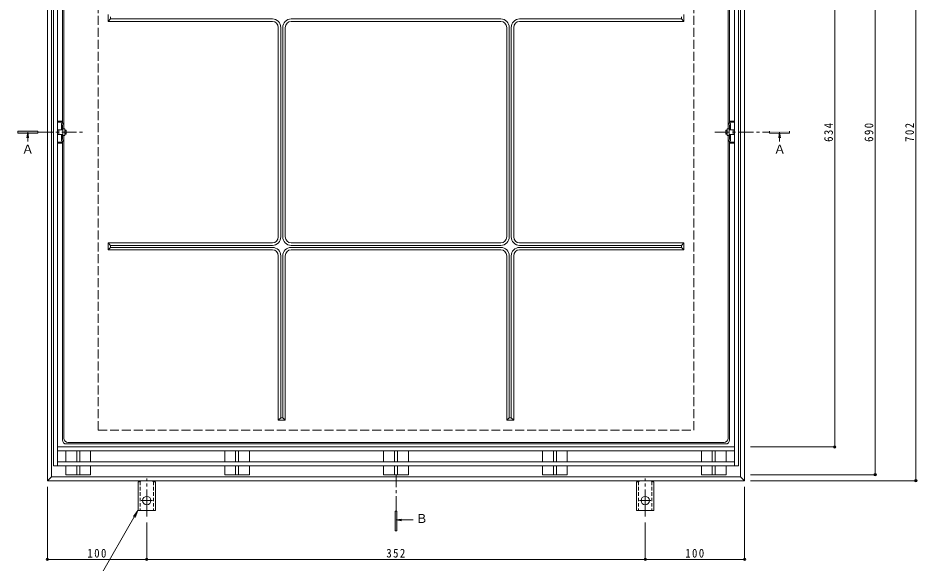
# Model space of a CAD drawing. Units: millimetres at full size, sheet at 1:3. Extents: x -1053 to 1153, y -824 to 816.
# Drawn here: x -933 to -28, y -226 to 323 of the extents above; entities that cross this region are included whole.
import ezdxf
from ezdxf.enums import TextEntityAlignment as Align

# ---------------------------------------------------------------- set-up
doc = ezdxf.new("R2010")
doc.units = ezdxf.units.MM
doc.header["$LTSCALE"] = 3
doc.header["$PDMODE"] = 32
doc.header["$PDSIZE"] = 2.4
for name, pattern in [('CHAIN1', [8, 5, -1, 1, -1]), ('CHAIN2', [12, 9, -1, 1, -1]), ('DASHED1', [1.8, 1.2, -0.6]), ('DASHED3', [4, 3, -1])]:
    doc.linetypes.add(name, pattern=pattern)
for name, color, linetype, lineweight in [('0-0_通り芯', 3, 'Continuous', 9), ('0-1_躯体', 2, 'Continuous', 9), ('0-2_仕上', 3, 'Continuous', 9), ('0-4_その他', 2, 'Continuous', 9), ('0-5_寸法', 7, 'Continuous', 9)]:
    doc.layers.add(name, color=color, linetype=linetype, lineweight=lineweight)
doc.styles.add('ＭＳ ゴシック', font='')
doc.styles.get('ＭＳ ゴシック').set_extended_font_data('MS Gothic')

msp = doc.modelspace()

# ---------------------------------------------------------------- linework, layer by layer
at = {"layer": '0-0_通り芯'}
for p, q in [((-888.437, 518.225), (-888.437, 219.24)), ((-886.794, 516.582), (-886.794, 211.74)), ((-218.111, 516.582), (-218.111, 211.74)), ((-216.468, 518.225), (-216.468, 219.241)), ((-842.453, 319.74), (-842.453, 326.74)), ((-262.453, 319.74), (-262.453, 326.74)), ((-842.453, 319.74), (-839.953, 322.24)), ((-676.953, 319.74), (-842.453, 319.74)), ((-839.953, 322.24), (-839.953, 324.24)), ((-676.953, 322.24), (-839.953, 322.24)), ((-657.953, 322.24), (-446.953, 322.24)), ((-446.953, 319.74), (-657.953, 319.74)), ((-427.953, 322.24), (-264.953, 322.24)), ((-427.953, 319.74), (-262.453, 319.74)), ((-264.953, 322.24), (-264.953, 324.24)), ((-262.453, 319.74), (-264.953, 322.24)), ((-670.953, 313.74), (-670.953, 102.741)), ((-668.453, 102.741), (-668.453, 313.74)), ((-666.453, 102.741), (-666.453, 313.74)), ((-663.953, 313.74), (-663.953, 102.741)), ((-440.953, 313.74), (-440.953, 102.741)), ((-438.453, 102.741), (-438.453, 313.74)), ((-436.453, 102.741), (-436.453, 313.74)), ((-433.953, 313.74), (-433.953, 102.741)), ((-888.437, 219.24), (-893.452, 219.24)), ((-893.452, 218.24), (-888.301, 218.24)), ((-888.312, 218.344), (-888.437, 219.24)), ((-888.297, 218.136), (-888.297, 217.74)), ((-216.608, 218.136), (-216.608, 217.74)), ((-211.453, 218.24), (-216.604, 218.24)), ((-216.593, 218.344), (-216.468, 219.24)), ((-216.468, 219.24), (-211.453, 219.24)), ((-889.44, 216.448), (-889.44, 210.741)), ((-888.22, 215.24), (-888.22, 210.741)), ((-887.22, 216.24), (-887.17, 216.24)), ((-887.081, 215.733), (-887.081, 211.74)), ((-217.824, 215.733), (-217.824, 211.74)), ((-217.685, 216.24), (-217.736, 216.24)), ((-216.685, 215.24), (-216.685, 210.741)), ((-215.465, 216.448), (-215.465, 210.741)), ((-889.44, 200.033), (-889.44, 205.74)), ((-888.22, 201.241), (-888.22, 205.74)), ((-887.22, 200.241), (-887.17, 200.241)), ((-887.081, 200.748), (-887.081, 204.741)), ((-886.794, -100.101), (-886.794, 204.741)), ((-218.111, -100.101), (-218.111, 204.741)), ((-217.824, 200.748), (-217.824, 204.741)), ((-217.685, 200.241), (-217.736, 200.241)), ((-216.685, 201.241), (-216.685, 205.74)), ((-215.465, 200.033), (-215.465, 205.74)), ((-893.452, 198.241), (-888.301, 198.241)), ((-888.437, 197.241), (-893.452, 197.241)), ((-888.312, 198.137), (-888.437, 197.241)), ((-888.437, -101.744), (-888.437, 197.241)), ((-888.297, 198.345), (-888.297, 198.74)), ((-216.608, 198.345), (-216.608, 198.74)), ((-211.453, 198.241), (-216.604, 198.241)), ((-216.593, 198.137), (-216.468, 197.241)), ((-216.468, 197.241), (-211.453, 197.241)), ((-216.468, -101.744), (-216.468, 197.24)), ((-842.453, 96.74), (-842.453, 89.741)), ((-842.453, 96.74), (-839.953, 94.241)), ((-676.953, 96.74), (-842.453, 96.74)), ((-839.953, 92.241), (-842.453, 89.741)), ((-839.953, 94.241), (-839.953, 92.241)), ((-676.953, 94.241), (-839.953, 94.241)), ((-676.953, 92.241), (-839.953, 92.241)), ((-446.953, 96.74), (-657.953, 96.74)), ((-657.953, 94.241), (-446.953, 94.241)), ((-657.953, 92.241), (-446.953, 92.241)), ((-427.953, 96.74), (-262.453, 96.74)), ((-427.953, 94.241), (-264.953, 94.241)), ((-427.953, 92.241), (-264.953, 92.241)), ((-262.453, 96.74), (-264.953, 94.241)), ((-264.953, 94.241), (-264.953, 92.241)), ((-264.953, 92.241), (-262.453, 89.741)), ((-262.453, 96.74), (-262.453, 89.741)), ((-676.953, 89.741), (-842.453, 89.741)), ((-670.953, 83.741), (-670.953, -81.759)), ((-668.453, 83.741), (-668.453, -79.26)), ((-666.453, 83.741), (-666.453, -79.26)), ((-663.953, 83.741), (-663.953, -81.759)), ((-446.953, 89.741), (-657.953, 89.741)), ((-440.953, 83.741), (-440.953, -81.759)), ((-438.453, 83.741), (-438.453, -79.26)), ((-436.453, 83.741), (-436.453, -79.26)), ((-433.953, 83.741), (-433.953, -81.759)), ((-427.953, 89.741), (-262.453, 89.741)), ((-668.453, -79.26), (-670.953, -81.759)), ((-666.453, -79.26), (-668.453, -79.26)), ((-663.953, -81.759), (-666.453, -79.26)), ((-440.953, -81.759), (-438.453, -79.26)), ((-438.453, -79.26), (-436.453, -79.26)), ((-436.453, -79.26), (-433.953, -81.759)), ((-663.953, -81.759), (-670.953, -81.759)), ((-440.953, -81.759), (-433.953, -81.759)), ((-220.468, -105.744), (-884.437, -105.744)), ((-222.111, -104.101), (-882.794, -104.101))]:
    msp.add_line(p, q, dxfattribs=at)
for points in [[(-888.668, 217.421), (-888.297, 217.74), (-887.389, 216.644)], [(-216.237, 217.421), (-216.608, 217.74), (-217.516, 216.644)], [(-888.668, 199.06), (-888.297, 198.74), (-887.389, 199.837)], [(-216.237, 199.06), (-216.608, 198.74), (-217.516, 199.837)]]:
    msp.add_lwpolyline(points, dxfattribs=at)
for centre, radius, start, end in [((-676.953, 313.74), 8.5, 0, 90), ((-676.953, 313.74), 6, 0, 90), ((-657.953, 313.74), 8.5, 90, 180), ((-657.953, 313.74), 6, 90, 180), ((-446.953, 313.74), 8.5, 0, 90), ((-446.953, 313.74), 6, 0, 90), ((-427.953, 313.74), 8.5, 90, 180), ((-427.953, 313.74), 6, 90, 180), ((-888.44, 216.448), 1, 103.18176, 180), ((-889.797, 218.136), 1.5, 0, 7.96295), ((-215.108, 218.136), 1.5, 172.03705, 180), ((-216.465, 216.448), 1, 0, 76.81824), ((-887.22, 215.24), 1, 90, 180), ((-888.581, 215.733), 1.5, 0, 37.37219), ((-216.324, 215.733), 1.5, 142.62781, 180), ((-217.685, 215.24), 1, 0, 90), ((-888.44, 200.033), 1, 180, 256.81824), ((-887.22, 201.241), 1, 180, 270), ((-888.581, 200.748), 1.5, 322.62781, 0), ((-216.324, 200.748), 1.5, 180, 217.37219), ((-217.685, 201.241), 1, 270, 0), ((-216.465, 200.033), 1, 283.18176, 0), ((-889.797, 198.345), 1.5, 352.03705, 0), ((-215.108, 198.345), 1.5, 180, 187.96295), ((-676.953, 102.741), 6, 270, 0), ((-676.953, 102.741), 8.5, 270, 0), ((-657.953, 102.741), 8.5, 180, 270), ((-657.953, 102.741), 6, 180, 270), ((-446.953, 102.741), 6, 270, 0), ((-446.953, 102.741), 8.5, 270, 0), ((-427.953, 102.741), 8.5, 180, 270), ((-427.953, 102.741), 6, 180, 270), ((-676.953, 83.741), 8.5, 0, 90), ((-657.953, 83.741), 8.5, 90, 180), ((-446.953, 83.741), 8.5, 0, 90), ((-427.953, 83.741), 8.5, 90, 180), ((-676.953, 83.741), 6, 0, 90), ((-657.953, 83.741), 6, 90, 180), ((-446.953, 83.741), 6, 0, 90), ((-427.953, 83.741), 6, 90, 180), ((-884.437, -101.744), 4, 180, 270), ((-882.794, -100.101), 4, 180, 270), ((-222.111, -100.101), 4, 270, 0), ((-220.468, -101.744), 4, 270, 0)]:
    msp.add_arc(centre, radius, start, end, dxfattribs=at)
at = {"layer": '0-1_躯体'}
for p, q in [((-903.453, -142.76), (-903.453, 559.241)), ((-899.453, -138.76), (-899.453, 555.241)), ((-205.453, -138.76), (-205.453, 555.241)), ((-201.453, -142.76), (-201.453, 559.241)), ((-903.453, -142.76), (-899.453, -138.76)), ((-903.453, -142.76), (-201.453, -142.76)), ((-899.453, -138.76), (-205.453, -138.76)), ((-812.203, -143.76), (-812.203, -172.76)), ((-812.203, -143.76), (-810.953, -143.76)), ((-794.703, -143.76), (-795.953, -143.76)), ((-794.703, -143.76), (-794.703, -172.76)), ((-310.202, -143.76), (-310.202, -172.76)), ((-310.202, -143.76), (-308.952, -143.76)), ((-292.702, -143.76), (-293.952, -143.76)), ((-292.702, -143.76), (-292.702, -172.76)), ((-205.453, -138.76), (-201.453, -142.76)), ((-803.453, -172.76), (-812.203, -172.76)), ((-803.453, -172.76), (-794.703, -172.76)), ((-301.452, -172.76), (-310.202, -172.76)), ((-301.452, -172.76), (-292.702, -172.76))]:
    msp.add_line(p, q, dxfattribs=at)
at = {"layer": '0-1_躯体', "linetype": 'DASHED3'}
for p, q in [((-852.453, -91.76), (-852.453, 508.241)), ((-252.453, -91.76), (-252.453, 508.241)), ((-852.453, -91.76), (-252.453, -91.76))]:
    msp.add_line(p, q, dxfattribs=at)
at = {"layer": '0-1_躯体', "linetype": 'DASHED1'}
for p, q in [((-810.203, -143.614), (-810.203, -172.76)), ((-796.703, -143.614), (-796.703, -172.76)), ((-308.202, -143.614), (-308.202, -172.76)), ((-294.702, -143.614), (-294.702, -172.76))]:
    msp.add_line(p, q, dxfattribs=at)
at = {"layer": '0-1_躯体', "linetype": 'CHAIN2'}
for p, q in [((-803.453, -178.707), (-803.453, -140.595)), ((-301.452, -178.707), (-301.452, -140.595)), ((-803.453, -162.76), (-809.229, -162.76)), ((-803.453, -162.76), (-797.677, -162.76)), ((-301.452, -162.76), (-307.229, -162.76)), ((-301.452, -162.76), (-295.676, -162.76))]:
    msp.add_line(p, q, dxfattribs=at)
at = {"layer": '0-1_躯体'}
for centre in [(-803.453, -162.76), (-301.452, -162.76)]:
    msp.add_circle(centre, 4.25, dxfattribs=at)
for centre, start, end in [((-810.953, -141.76), 270, 329.99949), ((-795.953, -141.76), 210.00051, 270), ((-308.952, -141.76), 270, 329.99949), ((-293.952, -141.76), 210.00051, 270)]:
    msp.add_arc(centre, 2, start, end, dxfattribs=at)
at = {"layer": '0-2_仕上'}
for p, q in [((-897.453, 544.241), (-897.453, -127.76)), ((-893.452, 544.241), (-893.452, -127.76)), ((-211.453, 544.241), (-211.453, -127.76)), ((-207.453, 544.241), (-207.453, -127.76)), ((-859.953, -105.744), (-859.953, -105.738)), ((-724.953, -105.744), (-724.953, -105.738)), ((-893.452, -108.76), (-211.453, -108.76)), ((-893.452, -112.76), (-211.453, -112.76)), ((-884.953, -112.759), (-884.953, -123.76)), ((-873.952, -112.759), (-873.952, -123.76)), ((-870.952, -112.759), (-870.952, -123.76)), ((-859.953, -112.759), (-859.953, -123.76)), ((-724.953, -112.759), (-724.953, -123.76)), ((-713.952, -112.759), (-713.952, -123.76)), ((-710.953, -112.759), (-710.953, -123.76)), ((-699.953, -112.759), (-699.953, -123.76)), ((-564.952, -112.759), (-564.952, -123.76)), ((-553.952, -112.759), (-553.952, -123.76)), ((-550.952, -112.759), (-550.952, -123.76)), ((-539.952, -112.759), (-539.952, -123.76)), ((-404.953, -112.759), (-404.953, -123.76)), ((-393.952, -112.759), (-393.952, -123.76)), ((-390.952, -112.759), (-390.952, -123.76)), ((-379.953, -112.759), (-379.953, -123.76)), ((-244.953, -112.759), (-244.953, -123.76)), ((-233.952, -112.759), (-233.952, -123.76)), ((-230.952, -112.759), (-230.952, -123.76)), ((-219.952, -112.759), (-219.952, -123.76)), ((-893.452, -123.76), (-211.453, -123.76)), ((-897.453, -127.76), (-207.453, -127.76)), ((-884.953, -136.76), (-884.953, -127.76)), ((-873.952, -136.76), (-873.952, -127.76)), ((-870.952, -136.76), (-870.952, -127.76)), ((-859.953, -136.76), (-859.953, -127.76)), ((-724.953, -136.76), (-724.953, -127.76)), ((-713.952, -136.76), (-713.952, -127.76)), ((-710.953, -136.76), (-710.953, -127.76)), ((-699.953, -136.76), (-699.953, -127.76)), ((-564.952, -136.76), (-564.952, -127.76)), ((-553.952, -136.76), (-553.952, -127.76)), ((-550.952, -136.76), (-550.952, -127.76)), ((-539.952, -136.76), (-539.952, -127.76)), ((-404.953, -136.76), (-404.953, -127.76)), ((-393.952, -136.76), (-393.952, -127.76)), ((-390.952, -136.76), (-390.952, -127.76)), ((-379.953, -136.76), (-379.953, -127.76)), ((-244.953, -136.76), (-244.953, -127.76)), ((-233.952, -136.76), (-233.952, -127.76)), ((-230.952, -136.76), (-230.952, -127.76)), ((-219.952, -136.76), (-219.952, -127.76)), ((-884.953, -136.76), (-859.953, -136.76)), ((-724.953, -136.76), (-699.953, -136.76)), ((-564.952, -136.76), (-539.952, -136.76)), ((-404.953, -136.76), (-379.953, -136.76)), ((-244.953, -136.76), (-219.952, -136.76))]:
    msp.add_line(p, q, dxfattribs=at)
at = {"layer": '0-4_その他', "color": 7}
for p, q in [((-69.913, 553.24), (-69.913, -136.76)), ((-28.977, 559.241), (-28.977, -142.76)), ((-110.585, 525.24), (-110.585, -108.759)), ((-109.685, -108.759), (-195.453, -108.759)), ((-69.013, -136.76), (-195.453, -136.76)), ((-28.077, -142.76), (-195.453, -142.76)), ((-903.453, -222.936), (-903.453, -148.76)), ((-201.453, -222.936), (-201.453, -148.76)), ((-803.453, -222.936), (-803.453, -184.707)), ((-301.452, -222.936), (-301.452, -184.707)), ((-903.453, -222.036), (-803.453, -222.036)), ((-803.453, -222.036), (-301.452, -222.036)), ((-301.452, -222.036), (-201.453, -222.036))]:
    msp.add_line(p, q, dxfattribs=at)
at = {"layer": '0-4_その他', "color": 4}
for p, q in [((-893.452, 205.74), (-893.452, 210.741)), ((-893.452, 210.741), (-887.953, 210.741)), ((-891.953, 205.74), (-891.953, 210.741)), ((-887.953, 205.74), (-887.953, 210.741)), ((-216.953, 205.74), (-216.953, 210.741)), ((-211.453, 210.741), (-216.953, 210.741)), ((-212.953, 205.74), (-212.953, 210.741)), ((-211.453, 205.74), (-211.453, 210.741)), ((-893.452, 205.74), (-887.953, 205.74)), ((-211.453, 205.74), (-216.953, 205.74))]:
    msp.add_line(p, q, dxfattribs=at)
at = {"layer": '0-4_その他'}
for p, q in [((-885.952, 211.74), (-887.953, 211.74)), ((-887.953, 211.74), (-887.953, 204.741)), ((-885.952, 211.74), (-885.952, 204.741)), ((-885.952, 210.24), (-884.618, 210.24)), ((-885.952, 209.641), (-884.618, 209.641)), ((-884.618, 210.24), (-884.618, 206.24)), ((-220.287, 210.24), (-220.287, 206.24)), ((-218.953, 210.24), (-220.287, 210.24)), ((-218.953, 209.641), (-220.287, 209.641)), ((-218.953, 211.74), (-216.953, 211.74)), ((-218.953, 211.74), (-218.953, 204.741)), ((-216.953, 211.74), (-216.953, 204.741)), ((-885.952, 204.741), (-887.953, 204.741)), ((-885.952, 206.84), (-884.618, 206.84)), ((-885.952, 206.24), (-884.618, 206.24)), ((-218.953, 206.84), (-220.287, 206.84)), ((-218.953, 206.24), (-220.287, 206.24)), ((-218.953, 204.741), (-216.953, 204.741))]:
    msp.add_line(p, q, dxfattribs=at)
at = {"layer": '0-4_その他', "color": 7}
for p in [(-110.585, -108.759), (-69.913, -136.76), (-28.977, -142.76), (-903.453, -222.036), (-803.453, -222.036), (-301.452, -222.036), (-201.453, -222.036)]:
    msp.add_point(p, dxfattribs=at)
at = {"layer": '0-5_寸法', "color": 4}
for p, q in [((-933.132, 209.24), (-933.132, 207.24)), ((-913.132, 209.24), (-933.132, 209.24)), ((-923.366, 208.24), (-924.101, 202.655)), ((-923.366, 208.24), (-922.63, 202.655)), ((-923.366, 208.24), (-923.366, 198.837)), ((-913.132, 207.24), (-913.132, 209.24)), ((-166.12, 208.24), (-166.855, 202.655)), ((-166.12, 208.24), (-165.384, 202.655)), ((-156.182, 209.24), (-156.182, 207.24)), ((-933.132, 207.24), (-913.132, 207.24)), ((-553.453, -193.355), (-553.453, -173.355)), ((-553.453, -173.355), (-551.453, -173.355)), ((-552.453, -182.278), (-546.848, -181.54)), ((-552.453, -182.278), (-546.848, -183.016)), ((-552.453, -182.278), (-535.237, -182.278))]:
    msp.add_line(p, q, dxfattribs=at)
at = {"layer": '0-5_寸法', "color": 4, "linetype": 'CHAIN1'}
for p, q in [((-913.132, 208.24), (-866.812, 208.24)), ((-231.484, 208.24), (-176.182, 208.24)), ((-552.453, -173.355), (-552.453, -137.314))]:
    msp.add_line(p, q, dxfattribs=at)
at = {"layer": '0-5_寸法'}
for q in [(-866.672, -266.831), (-816.926, -178.71), (-815.23, -179.689)]:
    msp.add_line((-812.36, -172.76), q, dxfattribs=at)
at = {"layer": '0-5_寸法', "color": 4}
for points in [[(-156.182, 207.24), (-176.182, 207.24), (-176.182, 209.24)], [(-166.12, 208.24), (-166.12, 199.393), (-166.12, 198.837)], [(-551.453, -173.355), (-551.453, -193.355), (-553.453, -193.355)]]:
    msp.add_lwpolyline(points, dxfattribs=at)
for points in [[(-913.132, 209.24), (-913.132, 207.24), (-933.132, 209.24), (-933.132, 207.24)], [(-176.182, 209.24), (-176.182, 207.24), (-156.182, 209.24), (-156.182, 207.24)], [(-553.453, -173.355), (-553.453, -193.355), (-551.453, -173.355), (-551.453, -193.355)]]:
    msp.add_solid(points, dxfattribs=at)

# ---------------------------------------------------------------- texts
at = {"layer": '0-4_その他', "char_height": 8.798, "attachment_point": 7, "rotation": 90, "style": 'ＭＳ ゴシック'}
for s, insert in [('\\T1.27;\\W0.9;634', (-112.385, 198.49)), ('\\T1.27;\\W0.9;690', (-71.713, 198.49)), ('\\T1.27;\\W0.9;702', (-30.777, 198.49))]:
    msp.add_mtext(s, dxfattribs=dict(at, insert=insert))
at = {"layer": '0-4_その他', "char_height": 8.798, "attachment_point": 7, "style": 'ＭＳ ゴシック'}
for s, insert in [('\\T1.27;\\W0.9;100', (-863.203, -220.236)), ('\\T1.27;\\W0.9;352', (-562.203, -220.236)), ('\\T1.27;\\W0.9;100', (-261.203, -220.236))]:
    msp.add_mtext(s, dxfattribs=dict(at, insert=insert))
at = {"layer": '0-5_寸法', "color": 2, "style": 'ＭＳ ゴシック'}
for s, p in [('Ａ', (-929.287, 184.113)), ('Ａ', (-172.026, 184.113)), ('Ｂ', (-532.618, -187.927))]:
    msp.add_text(s, height=8.798, dxfattribs=at).set_placement(p, align=Align.BOTTOM_LEFT)

doc.saveas('drawing.dxf')
